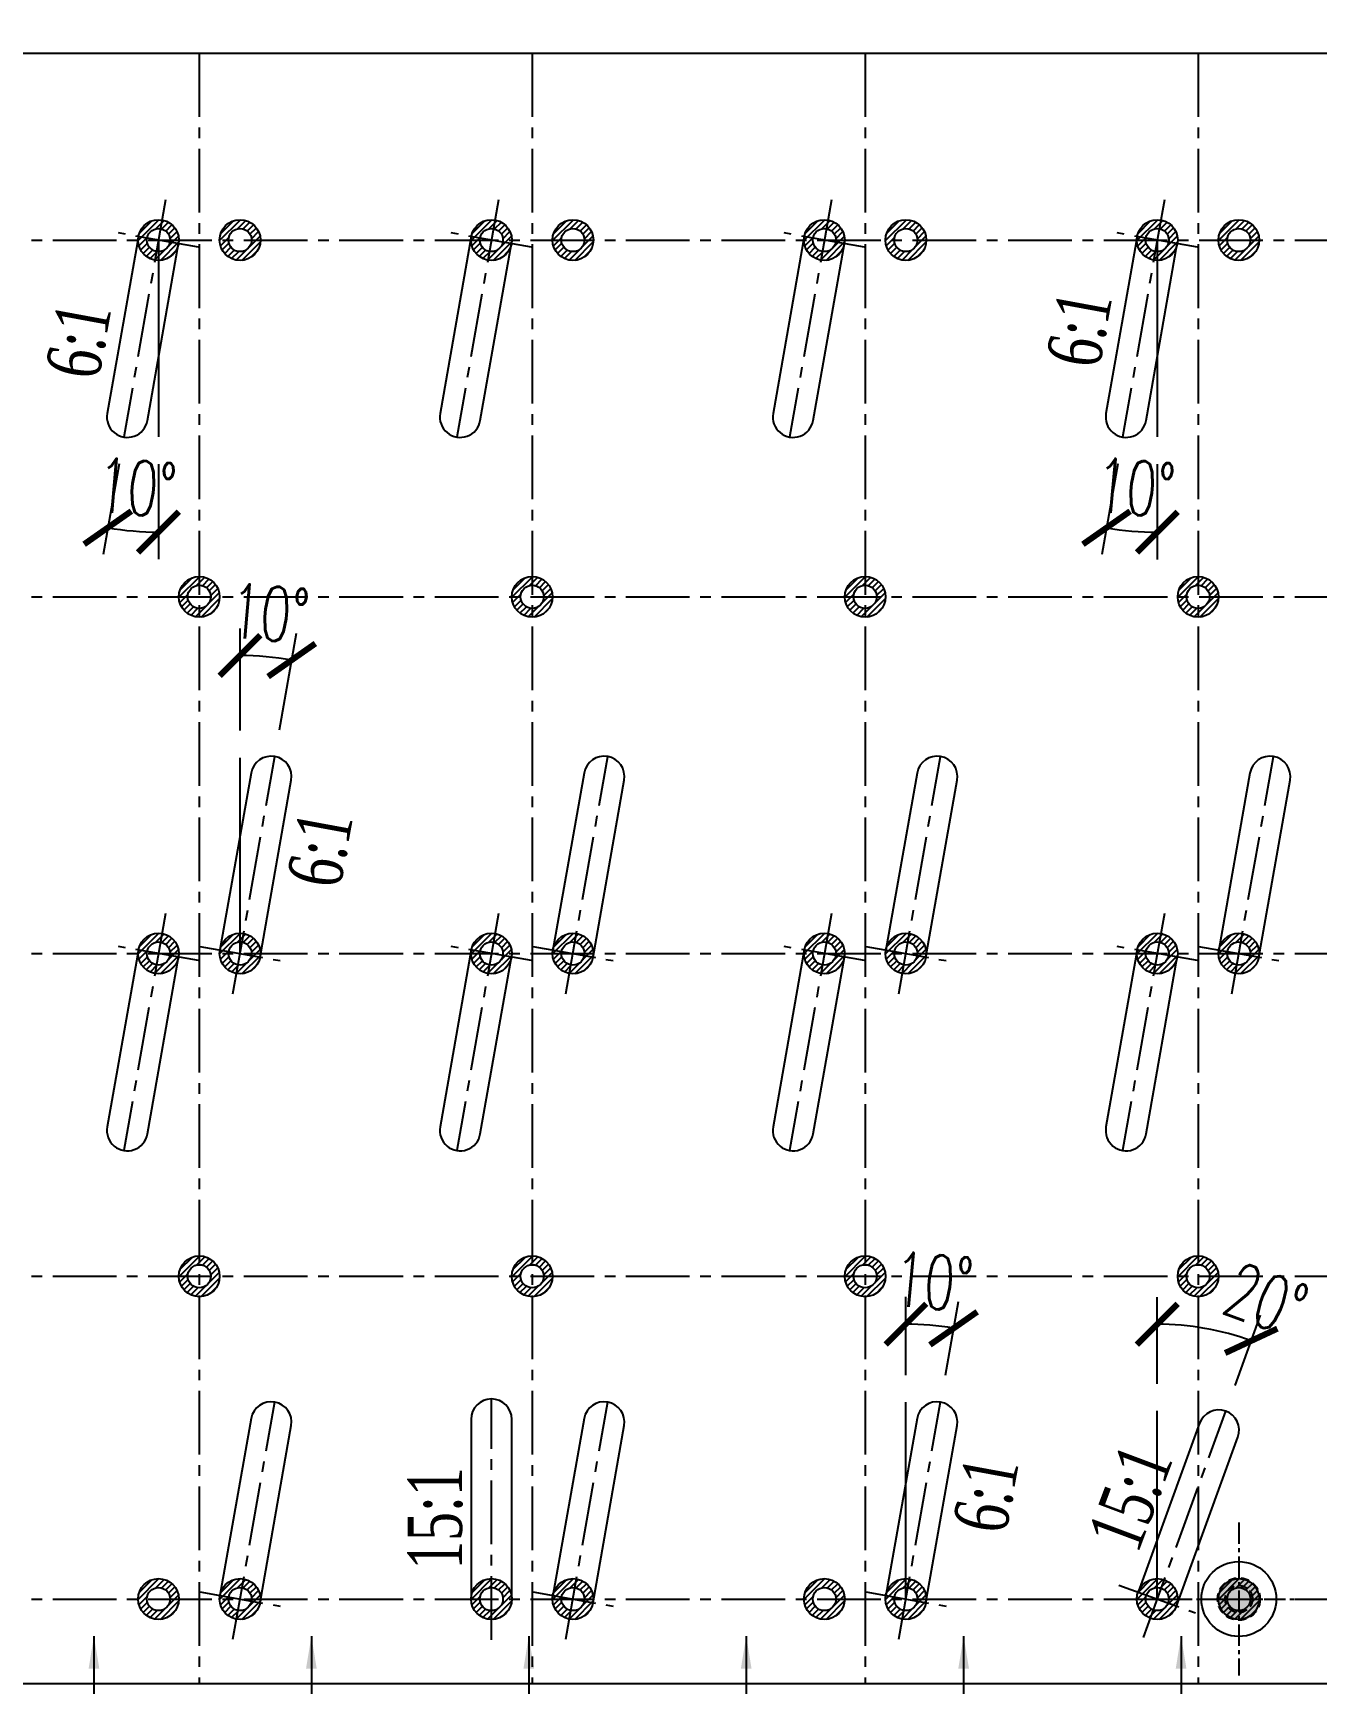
# Model space of a CAD drawing. Extents: x -64479 to 90650, y -38385 to 38270.
# Drawn here: x -45817 to -43927, y 11228 to 13657 of the extents above; entities that cross this region are included whole.
import ezdxf
from ezdxf.enums import TextEntityAlignment as Align

# ---------------------------------------------------------------- set-up
doc = ezdxf.new("R2010")
doc.units = 0
doc.header["$MEASUREMENT"] = 0
for name, pattern in [('CENTER', [2, 1.25, -0.25, 0.25, -0.25]), ('CENTER2', [1.125, 0.75, -0.125, 0.125, -0.125]), ('HIDDEN', [0.375, 0.25, -0.125])]:
    doc.linetypes.add(name, pattern=pattern)
doc.layers.get('0').update_dxf_attribs({"linetype": 'CONTINUOUS'})
for name, color, linetype in [('BORDER', 2, 'CONTINUOUS'), ('CENTER', 9, 'CENTER2'), ('Coc', 2, 'CONTINUOUS'), ('Cu', 230, 'CONTINUOUS'), ('Dam', 4, 'CONTINUOUS'), ('DIMENSION', 4, 'CONTINUOUS'), ('HATCH', 7, 'CONTINUOUS'), ('HIDDEN', 4, 'HIDDEN'), ('PILE-D600', 20, 'CONTINUOUS'), ('TEXT', 3, 'CONTINUOUS')]:
    doc.layers.add(name, color=color, linetype=linetype)
doc.styles.add('DIM', font='romans.shx', dxfattribs={"width": 0.65})
doc.styles.add('THUONG', font='vntimeh.shx')
doc.dimstyles.new('1-400', dxfattribs={"dimscale": 400, "dimtxt": 0.22, "dimasz": 0.12, "dimexe": 0.1, "dimexo": 0.1, "dimgap": 0.08, "dimtad": 1, "dimdec": 0, "dimzin": 0, "dimdsep": 46, "dimtxsty": 'DIM', "dimblk": 'ARCHTICK', "dimcen": 0.15, "dimdle": 0.1, "dimclrd": 4, "dimclre": 7, "dimclrt": 2, "dimaunit": 1, "dimadec": 0, "dimazin": 0, "dimtfac": 1, "dimtdec": 0, "dimtix": 1, "dimtmove": 1, "dimatfit": 3, "dimfxl": 1, "dimtolj": 1, "dimtzin": 0, "dimarcsym": 0})
doc.dimstyles.new('400.Ph', dxfattribs={"dimscale": 400, "dimtxt": 0.2, "dimasz": 0.15, "dimexe": 0.1, "dimexo": 0.1, "dimgap": 0.06, "dimtad": 1, "dimdec": 0, "dimzin": 0, "dimdsep": 46, "dimtxsty": 'DIM', "dimblk": 'ARCHTICK', "dimcen": 0.15, "dimdle": 0.1, "dimclrd": 256, "dimclre": 7, "dimclrt": 6, "dimadec": 0, "dimazin": 0, "dimtfac": 1, "dimtdec": 0, "dimtix": 1, "dimtmove": 0, "dimatfit": 3, "dimldrblk": 'ARCHTICK', "dimfxl": 1, "dimtolj": 1, "dimtzin": 0, "dimarcsym": 0})

# ---------------------------------------------------------------- blocks, each defined once
blk = doc.blocks.new('_ArchTick')
at = {"color": 0, "linetype": 'ByBlock', "const_width": 0.15}
blk.add_lwpolyline([(-0.5, -0.5), (0.5, 0.5)], dxfattribs=at)
blk = doc.blocks.new('*D18')
at = {"layer": 'DIMENSION', "color": 7, "lineweight": -2}
for p, q in [((-50569.1, 13667.7), (-50569.1, 15183.5)), ((-12849.1, 13667.7), (-12849.1, 15183.5))]:
    blk.add_line(p, q, dxfattribs=at)
at = {"layer": 'DIMENSION', "lineweight": -2}
blk.add_line((-50609.1, 15143.5), (-12809.1, 15143.5), dxfattribs=at)
at = {"layer": 'DIMENSION', "lineweight": -2, "xscale": 60, "yscale": 60, "zscale": 60, "rotation": 180}
blk.add_blockref('_ArchTick', (-50569.1, 15143.5), dxfattribs=at)
at = {"layer": 'DIMENSION', "lineweight": -2, "xscale": 60, "yscale": 60, "zscale": 60}
blk.add_blockref('_ArchTick', (-12849.1, 15143.5), dxfattribs=at)
at = {"layer": 'DIMENSION', "color": 6, "insert": (-31669.1, 15207.5), "char_height": 80, "attachment_point": 5, "style": 'DIM'}
blk.add_mtext('\\A1;37720', dxfattribs=at)
blk = doc.blocks.new('*D225')
at = {"layer": 'DIMENSION', "color": 7, "lineweight": -2}
for p, q in [((-50569.1, 13667.7), (-50569.1, 14814)), ((-27937.1, 13667.7), (-27937.1, 14814))]:
    blk.add_line(p, q, dxfattribs=at)
at = {"layer": 'DIMENSION', "lineweight": -2}
blk.add_line((-50609.1, 14774), (-27897.1, 14774), dxfattribs=at)
at = {"layer": 'DIMENSION', "lineweight": -2, "xscale": 60, "yscale": 60, "zscale": 60, "rotation": 180}
blk.add_blockref('_ArchTick', (-50569.1, 14774), dxfattribs=at)
at = {"layer": 'DIMENSION', "lineweight": -2, "xscale": 60, "yscale": 60, "zscale": 60}
blk.add_blockref('_ArchTick', (-27937.1, 14774), dxfattribs=at)
at = {"layer": 'DIMENSION', "color": 6, "insert": (-41742.3, 14838), "char_height": 80, "attachment_point": 5, "style": 'DIM'}
blk.add_mtext('\\A1;22632', dxfattribs=at)
blk = doc.blocks.new('*D511')
at = {"layer": 'DIMENSION', "color": 7, "lineweight": -2}
for p, q in [((-64713.9, 12630.9), (-64713.9, 12781.2)), ((-64655.8, 12632), (-64630.8, 12774))]:
    blk.add_line(p, q, dxfattribs=at)
at = {"layer": 'DIMENSION', "lineweight": -2}
blk.add_arc((-64713.9, 12302.7), 438.5, 80, 90, dxfattribs=at)
at = {"layer": 'DIMENSION', "lineweight": -2, "xscale": 60, "yscale": 60, "zscale": 60}
for p, rotation in [((-64713.9, 12741.2), 180.0000000000011), ((-64637.8, 12734.6), 350.0000000000073)]:
    blk.add_blockref('_ArchTick', p, dxfattribs=dict(at, rotation=rotation))
at = {"layer": 'DIMENSION', "color": 6, "insert": (-64670.1, 12803.3), "char_height": 80, "attachment_point": 5, "rotation": 355, "style": 'DIM'}
blk.add_mtext('\\A1;10°', dxfattribs=at)
blk = doc.blocks.new('*D512')
at = {"layer": 'DIMENSION', "color": 7, "lineweight": -2}
for p, q in [((-63422, 13023.3), (-63445.5, 12890)), ((-63363.9, 13023.1), (-63363.9, 12882.8))]:
    blk.add_line(p, q, dxfattribs=at)
at = {"layer": 'DIMENSION', "lineweight": -2}
blk.add_arc((-63363.9, 13352.7), 429.9, 260, 270, dxfattribs=at)
at = {"layer": 'DIMENSION', "lineweight": -2, "xscale": 60, "yscale": 60, "zscale": 60}
for p, rotation in [((-63438.6, 12929.3), 170.0000000000086), ((-63363.9, 12922.8), 1.5987e-12)]:
    blk.add_blockref('_ArchTick', p, dxfattribs=dict(at, rotation=rotation))
at = {"layer": 'DIMENSION', "color": 6, "insert": (-63395.8, 12988.2), "char_height": 80, "attachment_point": 5, "rotation": 355, "style": 'DIM'}
blk.add_mtext('\\A1;10°', dxfattribs=at)
blk = doc.blocks.new('*D522')
at = {"layer": 'DIMENSION', "color": 7, "lineweight": -2}
for p, q in [((-63733.9, 11682.2), (-63733.9, 11797.3)), ((-63675.8, 11682), (-63656.7, 11790.5))]:
    blk.add_line(p, q, dxfattribs=at)
at = {"layer": 'DIMENSION', "lineweight": -2}
blk.add_arc((-63733.9, 11352.7), 404.6, 80, 90, dxfattribs=at)
at = {"layer": 'DIMENSION', "lineweight": -2, "xscale": 60, "yscale": 60, "zscale": 60}
for p, rotation in [((-63733.9, 11757.3), 180.0000000000007), ((-63663.7, 11751.1), 350.0000000000111)]:
    blk.add_blockref('_ArchTick', p, dxfattribs=dict(at, rotation=rotation))
at = {"layer": 'DIMENSION', "color": 6, "insert": (-63693.1, 11819.5), "char_height": 80, "attachment_point": 5, "rotation": 355, "style": 'DIM'}
blk.add_mtext('\\A1;10°', dxfattribs=at)
blk = doc.blocks.new('*D543')
at = {"layer": 'DIMENSION', "color": 7, "lineweight": -2}
for p, q in [((-64892, 13023.3), (-64915.5, 12890)), ((-64833.9, 13023.1), (-64833.9, 12882.9))]:
    blk.add_line(p, q, dxfattribs=at)
at = {"layer": 'DIMENSION', "lineweight": -2}
blk.add_arc((-64833.9, 13352.7), 429.8, 260, 270, dxfattribs=at)
at = {"layer": 'DIMENSION', "lineweight": -2, "xscale": 60, "yscale": 60, "zscale": 60}
for p, rotation in [((-64908.6, 12929.4), 170.0000000000057), ((-64833.9, 12922.9), 359.999999999997)]:
    blk.add_blockref('_ArchTick', p, dxfattribs=dict(at, rotation=rotation))
at = {"layer": 'DIMENSION', "color": 6, "insert": (-64865.8, 12988.3), "char_height": 80, "attachment_point": 5, "rotation": 355, "style": 'DIM'}
blk.add_mtext('\\A1;10°', dxfattribs=at)
blk = doc.blocks.new('*D510')
at = {"layer": 'DIMENSION', "color": 7, "lineweight": -2}
for p, q in [((-63363.9, 11669.5), (-63363.9, 11797.1)), ((-63249.5, 11667), (-63211.9, 11770.3))]:
    blk.add_line(p, q, dxfattribs=at)
at = {"layer": 'DIMENSION', "lineweight": -2}
blk.add_arc((-63363.9, 11352.7), 404.4, 70, 90, dxfattribs=at)
at = {"layer": 'DIMENSION', "lineweight": -2, "xscale": 60, "yscale": 60, "zscale": 60}
for p, rotation in [((-63363.9, 11757.1), 179.9999999999982), ((-63225.6, 11732.7), 340.0000000000086)]:
    blk.add_blockref('_ArchTick', p, dxfattribs=dict(at, rotation=rotation))
at = {"layer": 'DIMENSION', "color": 6, "insert": (-63203.7, 11792.8), "char_height": 80, "attachment_point": 5, "rotation": 340, "style": 'DIM'}
blk.add_mtext('\\A1;20°', dxfattribs=at)
blk = doc.blocks.new('*D406')
at = {"layer": 'HIDDEN', "color": 7, "lineweight": -2}
for p, q in [((-50569.1, 13667.7), (-50569.1, 14393.8)), ((-43025.1, 13667.7), (-43025.1, 14393.8))]:
    blk.add_line(p, q, dxfattribs=at)
at = {"layer": 'HIDDEN', "lineweight": -2}
blk.add_line((-50609.1, 14353.8), (-42985.1, 14353.8), dxfattribs=at)
at = {"layer": 'HIDDEN', "lineweight": -2, "xscale": 60, "yscale": 60, "zscale": 60, "rotation": 180}
blk.add_blockref('_ArchTick', (-50569.1, 14353.8), dxfattribs=at)
at = {"layer": 'HIDDEN', "lineweight": -2, "xscale": 60, "yscale": 60, "zscale": 60}
blk.add_blockref('_ArchTick', (-43025.1, 14353.8), dxfattribs=at)
at = {"layer": 'HIDDEN', "color": 6, "insert": (-46797.1, 14417.8), "char_height": 80, "attachment_point": 5, "style": 'DIM'}
blk.add_mtext('\\A1;7544', dxfattribs=at)
blk = doc.blocks.new('cocthu')
at = {"layer": 'Coc'}
h = blk.add_hatch(color=256, dxfattribs=at)
h.paths.add_polyline_path([(-52084.6, 9499), (-52084.6, 9487.7, -0.414214), (-52064.6, 9467.7), (-52053.3, 9467.7, 0.414214)])
h.paths.add_polyline_path([(-52053.3, 9467.7), (-52064.6, 9467.7, -0.414214), (-52084.6, 9447.7), (-52084.6, 9436.5, 0.414214)])
h.paths.add_polyline_path([(-52104.6, 9467.7), (-52115.8, 9467.7, 0.414214), (-52084.6, 9436.5), (-52084.6, 9447.7, -0.414214)])
h.paths.add_polyline_path([(-52084.6, 9487.7), (-52084.6, 9499, 0.414214), (-52115.8, 9467.7), (-52104.6, 9467.7, -0.414214)])
at = {"layer": 'Dam'}
h = blk.add_hatch(color=256, dxfattribs=at)
h.paths.add_polyline_path([(-52084.6, 9487.7), (-52084.6, 9467.7), (-52064.6, 9467.7, 0.414214)])
h.paths.add_polyline_path([(-52084.6, 9487.7, 0.414214), (-52104.6, 9467.7), (-52084.6, 9467.7)])
h.paths.add_polyline_path([(-52084.6, 9467.7), (-52104.6, 9467.7, 0.414214), (-52084.6, 9447.7)])
h.paths.add_polyline_path([(-52064.6, 9467.7), (-52084.6, 9467.7), (-52084.6, 9447.7, 0.414214)])
at = {"layer": 'CENTER', "linetype": 'CENTER', "ltscale": 25}
for p, q in [((-52084.6, 9580.2), (-52084.6, 9355.2)), ((-52197.1, 9467.7), (-51972.1, 9467.7))]:
    blk.add_line(p, q, dxfattribs=at)
at = {"layer": 'Coc', "color": 8, "linetype": 'HIDDEN', "ltscale": 50}
for radius in [31.2, 20]:
    blk.add_circle((-52084.6, 9467.7), radius, dxfattribs=at)
at = {"layer": 'Cu', "color": 1, "linetype": 'Continuous', "ltscale": 50}
blk.add_circle((-52084.6, 9467.7), 55.1, dxfattribs=at)
blk = doc.blocks.new('pd1')
at = {"layer": 'HATCH'}
h = blk.add_hatch(dxfattribs=at)
h.set_pattern_fill('ANSI31', color=256, scale=50, style=0)
h.set_pattern_definition([(45, (-56765.1506, -6280.5305), (-4.4194174, 4.4194174), [])])
h.paths.add_polyline_path([(-64863.9, 13352.7, 1), (-64803.9, 13352.7, 1)])
h.paths.add_polyline_path([(-64816.9, 13352.7, -1), (-64850.9, 13352.7, -1)], flags=16)
h = blk.add_hatch(dxfattribs=at)
h.set_pattern_fill('ANSI31', color=256, scale=50, style=0)
h.set_pattern_definition([(45, (-56645.1506, -6280.5305), (-4.4194174, 4.4194174), [])])
h.paths.add_polyline_path([(-64743.9, 13352.7, 1), (-64683.9, 13352.7, 1)])
h.paths.add_polyline_path([(-64696.9, 13352.7, -1), (-64730.9, 13352.7, -1)], flags=16)
h = blk.add_hatch(dxfattribs=at)
h.set_pattern_fill('ANSI31', color=256, scale=50, style=0)
h.set_pattern_definition([(45, (-56275.1506, -6280.5305), (-4.4194174, 4.4194174), [])])
h.paths.add_polyline_path([(-64373.9, 13352.7, 1), (-64313.9, 13352.7, 1)])
h.paths.add_polyline_path([(-64326.9, 13352.7, -1), (-64360.9, 13352.7, -1)], flags=16)
h = blk.add_hatch(dxfattribs=at)
h.set_pattern_fill('ANSI31', color=256, scale=50, style=0)
h.set_pattern_definition([(45, (-56155.1506, -6280.5305), (-4.4194174, 4.4194174), [])])
h.paths.add_polyline_path([(-64253.9, 13352.7, 1), (-64193.9, 13352.7, 1)])
h.paths.add_polyline_path([(-64206.9, 13352.7, -1), (-64240.9, 13352.7, -1)], flags=16)
h = blk.add_hatch(dxfattribs=at)
h.set_pattern_fill('ANSI31', color=256, scale=50, style=0)
h.set_pattern_definition([(45, (-55785.1506, -6280.5305), (-4.4194174, 4.4194174), [])])
h.paths.add_polyline_path([(-63883.9, 13352.7, 1), (-63823.9, 13352.7, 1)])
h.paths.add_polyline_path([(-63836.9, 13352.7, -1), (-63870.9, 13352.7, -1)], flags=16)
h = blk.add_hatch(dxfattribs=at)
h.set_pattern_fill('ANSI31', color=256, scale=50, style=0)
h.set_pattern_definition([(45, (-55665.1506, -6280.5305), (-4.4194174, 4.4194174), [])])
h.paths.add_polyline_path([(-63763.9, 13352.7, 1), (-63703.9, 13352.7, 1)])
h.paths.add_polyline_path([(-63716.9, 13352.7, -1), (-63750.9, 13352.7, -1)], flags=16)
h = blk.add_hatch(dxfattribs=at)
h.set_pattern_fill('ANSI31', color=256, scale=50, style=0)
h.set_pattern_definition([(45, (-55295.1506, -6280.5305), (-4.4194174, 4.4194174), [])])
h.paths.add_polyline_path([(-63393.9, 13352.7, 1), (-63333.9, 13352.7, 1)])
h.paths.add_polyline_path([(-63346.9, 13352.7, -1), (-63380.9, 13352.7, -1)], flags=16)
h = blk.add_hatch(dxfattribs=at)
h.set_pattern_fill('ANSI31', color=256, scale=50, style=0)
h.set_pattern_definition([(45, (-55175.1506, -6280.5305), (-4.4194174, 4.4194174), [])])
h.paths.add_polyline_path([(-63273.9, 13352.7, 1), (-63213.9, 13352.7, 1)])
h.paths.add_polyline_path([(-63226.9, 13352.7, -1), (-63260.9, 13352.7, -1)], flags=16)
h = blk.add_hatch(dxfattribs=at)
h.set_pattern_fill('ANSI31', color=256, scale=50, style=0)
h.set_pattern_definition([(45, (-56705.1506, -6805.5305), (-4.4194174, 4.4194174), [])])
h.paths.add_polyline_path([(-64803.9, 12827.7, 1), (-64743.9, 12827.7, 1)])
h.paths.add_polyline_path([(-64756.9, 12827.7, -1), (-64790.9, 12827.7, -1)], flags=16)
h = blk.add_hatch(dxfattribs=at)
h.set_pattern_fill('ANSI31', color=256, scale=50, style=0)
h.set_pattern_definition([(45, (-56215.1506, -6805.5305), (-4.4194174, 4.4194174), [])])
h.paths.add_polyline_path([(-64313.9, 12827.7, 1), (-64253.9, 12827.7, 1)])
h.paths.add_polyline_path([(-64266.9, 12827.7, -1), (-64300.9, 12827.7, -1)], flags=16)
h = blk.add_hatch(dxfattribs=at)
h.set_pattern_fill('ANSI31', color=256, scale=50, style=0)
h.set_pattern_definition([(45, (-55725.1506, -6805.5305), (-4.4194174, 4.4194174), [])])
h.paths.add_polyline_path([(-63823.9, 12827.7, 1), (-63763.9, 12827.7, 1)])
h.paths.add_polyline_path([(-63776.9, 12827.7, -1), (-63810.9, 12827.7, -1)], flags=16)
h = blk.add_hatch(dxfattribs=at)
h.set_pattern_fill('ANSI31', color=256, scale=50, style=0)
h.set_pattern_definition([(45, (-55235.1506, -6805.5305), (-4.4194174, 4.4194174), [])])
h.paths.add_polyline_path([(-63333.9, 12827.7, 1), (-63273.9, 12827.7, 1)])
h.paths.add_polyline_path([(-63286.9, 12827.7, -1), (-63320.9, 12827.7, -1)], flags=16)
h = blk.add_hatch(dxfattribs=at)
h.set_pattern_fill('ANSI31', color=256, scale=50, style=0)
h.set_pattern_definition([(45, (-56765.1506, -7330.5305), (-4.4194174, 4.4194174), [])])
h.paths.add_polyline_path([(-64863.9, 12302.7, 1), (-64803.9, 12302.7, 1)])
h.paths.add_polyline_path([(-64816.9, 12302.7, -1), (-64850.9, 12302.7, -1)], flags=16)
h = blk.add_hatch(dxfattribs=at)
h.set_pattern_fill('ANSI31', color=256, scale=50, style=0)
h.set_pattern_definition([(45, (-56645.1506, -7330.5305), (-4.4194174, 4.4194174), [])])
h.paths.add_polyline_path([(-64743.9, 12302.7, 1), (-64683.9, 12302.7, 1)])
h.paths.add_polyline_path([(-64696.9, 12302.7, -1), (-64730.9, 12302.7, -1)], flags=16)
h = blk.add_hatch(dxfattribs=at)
h.set_pattern_fill('ANSI31', color=256, scale=50, style=0)
h.set_pattern_definition([(45, (-56275.1506, -7330.5305), (-4.4194174, 4.4194174), [])])
h.paths.add_polyline_path([(-64373.9, 12302.7, 1), (-64313.9, 12302.7, 1)])
h.paths.add_polyline_path([(-64326.9, 12302.7, -1), (-64360.9, 12302.7, -1)], flags=16)
h = blk.add_hatch(dxfattribs=at)
h.set_pattern_fill('ANSI31', color=256, scale=50, style=0)
h.set_pattern_definition([(45, (-56155.1506, -7330.5305), (-4.4194174, 4.4194174), [])])
h.paths.add_polyline_path([(-64253.9, 12302.7, 1), (-64193.9, 12302.7, 1)])
h.paths.add_polyline_path([(-64206.9, 12302.7, -1), (-64240.9, 12302.7, -1)], flags=16)
h = blk.add_hatch(dxfattribs=at)
h.set_pattern_fill('ANSI31', color=256, scale=50, style=0)
h.set_pattern_definition([(45, (-55785.1506, -7330.5305), (-4.4194174, 4.4194174), [])])
h.paths.add_polyline_path([(-63883.9, 12302.7, 1), (-63823.9, 12302.7, 1)])
h.paths.add_polyline_path([(-63836.9, 12302.7, -1), (-63870.9, 12302.7, -1)], flags=16)
h = blk.add_hatch(dxfattribs=at)
h.set_pattern_fill('ANSI31', color=256, scale=50, style=0)
h.set_pattern_definition([(45, (-55665.1506, -7330.5305), (-4.4194174, 4.4194174), [])])
h.paths.add_polyline_path([(-63763.9, 12302.7, 1), (-63703.9, 12302.7, 1)])
h.paths.add_polyline_path([(-63716.9, 12302.7, -1), (-63750.9, 12302.7, -1)], flags=16)
h = blk.add_hatch(dxfattribs=at)
h.set_pattern_fill('ANSI31', color=256, scale=50, style=0)
h.set_pattern_definition([(45, (-55295.1506, -7330.5305), (-4.4194174, 4.4194174), [])])
h.paths.add_polyline_path([(-63393.9, 12302.7, 1), (-63333.9, 12302.7, 1)])
h.paths.add_polyline_path([(-63346.9, 12302.7, -1), (-63380.9, 12302.7, -1)], flags=16)
h = blk.add_hatch(dxfattribs=at)
h.set_pattern_fill('ANSI31', color=256, scale=50, style=0)
h.set_pattern_definition([(45, (-55175.1506, -7330.5305), (-4.4194174, 4.4194174), [])])
h.paths.add_polyline_path([(-63273.9, 12302.7, 1), (-63213.9, 12302.7, 1)])
h.paths.add_polyline_path([(-63226.9, 12302.7, -1), (-63260.9, 12302.7, -1)], flags=16)
h = blk.add_hatch(dxfattribs=at)
h.set_pattern_fill('ANSI31', color=256, scale=50, style=0)
h.set_pattern_definition([(45, (-56705.1506, -7805.5305), (-4.4194174, 4.4194174), [])])
h.paths.add_polyline_path([(-64803.9, 11827.7, 1), (-64743.9, 11827.7, 1)])
h.paths.add_polyline_path([(-64756.9, 11827.7, -1), (-64790.9, 11827.7, -1)], flags=16)
h = blk.add_hatch(dxfattribs=at)
h.set_pattern_fill('ANSI31', color=256, scale=50, style=0)
h.set_pattern_definition([(45, (-56215.1506, -7805.5305), (-4.4194174, 4.4194174), [])])
h.paths.add_polyline_path([(-64313.9, 11827.7, 1), (-64253.9, 11827.7, 1)])
h.paths.add_polyline_path([(-64266.9, 11827.7, -1), (-64300.9, 11827.7, -1)], flags=16)
h = blk.add_hatch(dxfattribs=at)
h.set_pattern_fill('ANSI31', color=256, scale=50, style=0)
h.set_pattern_definition([(45, (-55725.1506, -7805.5305), (-4.4194174, 4.4194174), [])])
h.paths.add_polyline_path([(-63823.9, 11827.7, 1), (-63763.9, 11827.7, 1)])
h.paths.add_polyline_path([(-63776.9, 11827.7, -1), (-63810.9, 11827.7, -1)], flags=16)
h = blk.add_hatch(dxfattribs=at)
h.set_pattern_fill('ANSI31', color=256, scale=50, style=0)
h.set_pattern_definition([(45, (-55235.1506, -7805.5305), (-4.4194174, 4.4194174), [])])
h.paths.add_polyline_path([(-63333.9, 11827.7, 1), (-63273.9, 11827.7, 1)])
h.paths.add_polyline_path([(-63286.9, 11827.7, -1), (-63320.9, 11827.7, -1)], flags=16)
h = blk.add_hatch(dxfattribs=at)
h.set_pattern_fill('ANSI31', color=256, scale=50, style=0)
h.set_pattern_definition([(45, (-56765.1506, -8280.5305), (-4.4194174, 4.4194174), [])])
h.paths.add_polyline_path([(-64863.9, 11352.7, 1), (-64803.9, 11352.7, 1)])
h.paths.add_polyline_path([(-64816.9, 11352.7, -1), (-64850.9, 11352.7, -1)], flags=16)
h = blk.add_hatch(dxfattribs=at)
h.set_pattern_fill('ANSI31', color=256, scale=50, style=0)
h.set_pattern_definition([(45, (-56645.1506, -8280.5305), (-4.4194174, 4.4194174), [])])
h.paths.add_polyline_path([(-64743.9, 11352.7, 1), (-64683.9, 11352.7, 1)])
h.paths.add_polyline_path([(-64696.9, 11352.7, -1), (-64730.9, 11352.7, -1)], flags=16)
h = blk.add_hatch(dxfattribs=at)
h.set_pattern_fill('ANSI31', color=256, scale=50, style=0)
h.set_pattern_definition([(45, (-56275.1506, -8280.5305), (-4.4194174, 4.4194174), [])])
h.paths.add_polyline_path([(-64373.9, 11352.7, 1), (-64313.9, 11352.7, 1)])
h.paths.add_polyline_path([(-64326.9, 11352.7, -1), (-64360.9, 11352.7, -1)], flags=16)
h = blk.add_hatch(dxfattribs=at)
h.set_pattern_fill('ANSI31', color=256, scale=50, style=0)
h.set_pattern_definition([(45, (-56155.1506, -8280.5305), (-4.4194174, 4.4194174), [])])
h.paths.add_polyline_path([(-64253.9, 11352.7, 1), (-64193.9, 11352.7, 1)])
h.paths.add_polyline_path([(-64206.9, 11352.7, -1), (-64240.9, 11352.7, -1)], flags=16)
h = blk.add_hatch(dxfattribs=at)
h.set_pattern_fill('ANSI31', color=256, scale=50, style=0)
h.set_pattern_definition([(45, (-55785.1506, -8280.5305), (-4.4194174, 4.4194174), [])])
h.paths.add_polyline_path([(-63883.9, 11352.7, 1), (-63823.9, 11352.7, 1)])
h.paths.add_polyline_path([(-63836.9, 11352.7, -1), (-63870.9, 11352.7, -1)], flags=16)
h = blk.add_hatch(dxfattribs=at)
h.set_pattern_fill('ANSI31', color=256, scale=50, style=0)
h.set_pattern_definition([(45, (-55665.1506, -8280.5305), (-4.4194174, 4.4194174), [])])
h.paths.add_polyline_path([(-63763.9, 11352.7, 1), (-63703.9, 11352.7, 1)])
h.paths.add_polyline_path([(-63716.9, 11352.7, -1), (-63750.9, 11352.7, -1)], flags=16)
h = blk.add_hatch(dxfattribs=at)
h.set_pattern_fill('ANSI31', color=256, scale=50, style=0)
h.set_pattern_definition([(45, (-55295.1506, -8280.5305), (-4.4194174, 4.4194174), [])])
h.paths.add_polyline_path([(-63393.9, 11352.7, 1), (-63333.9, 11352.7, 1)])
h.paths.add_polyline_path([(-63346.9, 11352.7, -1), (-63380.9, 11352.7, -1)], flags=16)
h = blk.add_hatch(dxfattribs=at)
h.set_pattern_fill('ANSI31', color=256, scale=50, style=0)
h.set_pattern_definition([(45, (-55175.1506, -8280.5305), (-4.4194174, 4.4194174), [])])
h.paths.add_polyline_path([(-63273.9, 11352.7, 1), (-63213.9, 11352.7, 1)])
h.paths.add_polyline_path([(-63226.9, 11352.7, -1), (-63260.9, 11352.7, -1)], flags=16)
at = {"layer": 'BORDER'}
for points in [[(-69770.9, 13627.7), (-62226.9, 13627.7)], [(-62226.9, 13627.7), (-62226.9, 11227.7), (-69770.9, 11227.7), (-69770.9, 13627.7)]]:
    blk.add_lwpolyline(points, dxfattribs=at)
at = {"layer": 'CENTER', "ltscale": 125}
for p, q in [((-64773.9, 13627.7), (-64773.9, 11227.7)), ((-64283.9, 13627.7), (-64283.9, 11227.7)), ((-63793.9, 13627.7), (-63793.9, 11227.7)), ((-63303.9, 13627.7), (-63303.9, 11227.7)), ((-64823.5, 13411.8), (-64885, 13062.7)), ((-64333.5, 13411.8), (-64395, 13062.7)), ((-63843.5, 13411.8), (-63905, 13062.7)), ((-63353.5, 13411.8), (-63415, 13062.7)), ((-69770.9, 13352.7), (-62226.9, 13352.7)), ((-64774.8, 13342.3), (-64893, 13363.1)), ((-64284.8, 13342.3), (-64403, 13363.1)), ((-63794.8, 13342.3), (-63913, 13363.1)), ((-63304.8, 13342.3), (-63423, 13363.1)), ((-69770.9, 12827.7), (-62226.9, 12827.7)), ((-64724.3, 12243.6), (-64662.8, 12592.7)), ((-64234.3, 12243.6), (-64172.8, 12592.7)), ((-63744.3, 12243.6), (-63682.8, 12592.7)), ((-63254.3, 12243.6), (-63192.8, 12592.7)), ((-64823.5, 12361.8), (-64885, 12012.7)), ((-64333.5, 12361.8), (-64395, 12012.7)), ((-63843.5, 12361.8), (-63905, 12012.7)), ((-63353.5, 12361.8), (-63415, 12012.7)), ((-69770.9, 12302.7), (-62226.9, 12302.7)), ((-64774.8, 12292.3), (-64893, 12313.1)), ((-64773, 12313.1), (-64654.8, 12292.3)), ((-64284.8, 12292.3), (-64403, 12313.1)), ((-64283, 12313.1), (-64164.8, 12292.3)), ((-63794.8, 12292.3), (-63913, 12313.1)), ((-63793, 12313.1), (-63674.8, 12292.3)), ((-63304.8, 12292.3), (-63423, 12313.1)), ((-63303, 12313.1), (-63184.8, 12292.3)), ((-69770.9, 11827.7), (-62226.9, 11827.7)), ((-64724.3, 11293.6), (-64662.8, 11642.7)), ((-64343.9, 11292.7), (-64343.9, 11647.1)), ((-64234.3, 11293.6), (-64172.8, 11642.7)), ((-63744.3, 11293.6), (-63682.8, 11642.7)), ((-63384.4, 11296.3), (-63263.2, 11629.4)), ((-63420.3, 11373.2), (-63307.5, 11332.2)), ((-69770.9, 11352.7), (-62226.9, 11352.7)), ((-64773, 11363.1), (-64654.8, 11342.3)), ((-64283, 11363.1), (-64164.8, 11342.3)), ((-63793, 11363.1), (-63674.8, 11342.3))]:
    blk.add_line(p, q, dxfattribs=at)
at = {"layer": 'DIMENSION'}
for p, q in [((-64833.9, 13352.7), (-64833.9, 13063.1)), ((-63363.9, 13352.7), (-63363.9, 13063.1)), ((-64713.9, 12302.7), (-64713.9, 12590.9)), ((-63733.9, 11352.7), (-63733.9, 11642.2)), ((-63363.9, 11352.7), (-63363.9, 11629.5))]:
    blk.add_line(p, q, dxfattribs=at)
at = {"layer": 'PILE-D600', "linetype": 'Continuous', "ltscale": 0.7}
for points in [[(-64863.5, 13357.9), (-64909.4, 13097.5, 1), (-64850.3, 13087.1), (-64804.4, 13347.5)], [(-64373.5, 13357.9), (-64419.4, 13097.5, 1), (-64360.3, 13087.1), (-64314.4, 13347.5)], [(-63883.5, 13357.9), (-63929.4, 13097.5, 1), (-63870.3, 13087.1), (-63824.4, 13347.5)], [(-63393.5, 13357.9), (-63439.4, 13097.5, 1), (-63380.3, 13087.1), (-63334.4, 13347.5)], [(-64684.4, 12297.5), (-64638.5, 12557.9, 1), (-64697.5, 12568.3), (-64743.5, 12307.9)], [(-64194.4, 12297.5), (-64148.5, 12557.9, 1), (-64207.5, 12568.3), (-64253.5, 12307.9)], [(-63704.4, 12297.5), (-63658.5, 12557.9, 1), (-63717.5, 12568.3), (-63763.5, 12307.9)], [(-63214.4, 12297.5), (-63168.5, 12557.9, 1), (-63227.5, 12568.3), (-63273.5, 12307.9)], [(-64863.5, 12307.9), (-64909.4, 12047.5, 1), (-64850.3, 12037.1), (-64804.4, 12297.5)], [(-64373.5, 12307.9), (-64419.4, 12047.5, 1), (-64360.3, 12037.1), (-64314.4, 12297.5)], [(-63883.5, 12307.9), (-63929.4, 12047.5, 1), (-63870.3, 12037.1), (-63824.4, 12297.5)], [(-63393.5, 12307.9), (-63439.4, 12047.5, 1), (-63380.3, 12037.1), (-63334.4, 12297.5)], [(-64684.4, 11347.5), (-64638.5, 11607.9, 1), (-64697.5, 11618.3), (-64743.5, 11357.9)], [(-64313.9, 11352.7), (-64313.9, 11617.1, 1), (-64373.9, 11617.1), (-64373.9, 11352.7)], [(-64194.4, 11347.5), (-64148.5, 11607.9, 1), (-64207.5, 11618.3), (-64253.5, 11357.9)], [(-63704.4, 11347.5), (-63658.5, 11607.9, 1), (-63717.5, 11618.3), (-63763.5, 11357.9)], [(-63335.7, 11342.4), (-63245.3, 11590.9, 1), (-63301.7, 11611.4), (-63392.1, 11363)]]:
    blk.add_lwpolyline(points, format="xyb", dxfattribs=at)
for centre, radius in [((-64833.9, 13352.7), 30), ((-64833.9, 13352.7), 17), ((-64713.9, 13352.7), 30), ((-64713.9, 13352.7), 17), ((-64343.9, 13352.7), 30), ((-64343.9, 13352.7), 17), ((-64223.9, 13352.7), 30), ((-64223.9, 13352.7), 17), ((-63853.9, 13352.7), 30), ((-63853.9, 13352.7), 17), ((-63733.9, 13352.7), 30), ((-63733.9, 13352.7), 17), ((-63363.9, 13352.7), 30), ((-63363.9, 13352.7), 17), ((-63243.9, 13352.7), 30), ((-63243.9, 13352.7), 17), ((-64773.9, 12827.7), 30), ((-64283.9, 12827.7), 30), ((-63793.9, 12827.7), 30), ((-63303.9, 12827.7), 30), ((-64773.9, 12827.7), 17), ((-64283.9, 12827.7), 17), ((-63793.9, 12827.7), 17), ((-63303.9, 12827.7), 17), ((-64833.9, 12302.7), 30), ((-64833.9, 12302.7), 17), ((-64713.9, 12302.7), 30), ((-64713.9, 12302.7), 17), ((-64343.9, 12302.7), 30), ((-64343.9, 12302.7), 17), ((-64223.9, 12302.7), 30), ((-64223.9, 12302.7), 17), ((-63853.9, 12302.7), 30), ((-63853.9, 12302.7), 17), ((-63733.9, 12302.7), 30), ((-63733.9, 12302.7), 17), ((-63363.9, 12302.7), 30), ((-63363.9, 12302.7), 17), ((-63243.9, 12302.7), 30), ((-63243.9, 12302.7), 17), ((-64773.9, 11827.7), 30), ((-64283.9, 11827.7), 30), ((-63793.9, 11827.7), 30), ((-63303.9, 11827.7), 30), ((-64773.9, 11827.7), 17), ((-64283.9, 11827.7), 17), ((-63793.9, 11827.7), 17), ((-63303.9, 11827.7), 17), ((-64833.9, 11352.7), 30), ((-64713.9, 11352.7), 30), ((-64343.9, 11352.7), 30), ((-64223.9, 11352.7), 30), ((-63853.9, 11352.7), 30), ((-63733.9, 11352.7), 30), ((-63363.9, 11352.7), 30), ((-63243.9, 11352.7), 30), ((-64833.9, 11352.7), 17), ((-64713.9, 11352.7), 17), ((-64343.9, 11352.7), 17), ((-64223.9, 11352.7), 17), ((-63853.9, 11352.7), 17), ((-63733.9, 11352.7), 17), ((-63363.9, 11352.7), 17), ((-63243.9, 11352.7), 17)]:
    blk.add_circle(centre, radius, dxfattribs=at)
at = {"layer": 'TEXT', "style": 'THUONG', "width": 0.7}
for s, rotation, p in [('6:1', 79.5709, (-63426, 13157.2)), ('6:1', 79.5709, (-64899, 13140.4)), ('6:1', 79.5709, (-64543.5, 12391.8)), ('15:1', 69.4416, (-63370.4, 11409.4)), ('15:1', 90, (-64363.3, 11396.1)), ('6:1', 79.5709, (-63563.5, 11441.8))]:
    blk.add_text(s, height=80, rotation=rotation, dxfattribs=at).set_placement(p, align=Align.BOTTOM_LEFT)
at = {"layer": 'DIMENSION'}
for base, line1, line2, picture, middle in [((-64883.8, 12925.8), ((-64833.9, 13352.7), (-64833.9, 13063.1)), ((-64823.5, 13411.8), (-64885, 13062.7)), '*D543', (-64865.8, 12988.3)), ((-63413.8, 12925.7), ((-63363.9, 13352.7), (-63363.9, 13063.1)), ((-63353.5, 13411.8), (-63415, 13062.7)), '*D512', (-63395.8, 12988.2)), ((-64663, 12738.3), ((-64724.3, 12243.6), (-64662.8, 12592.7)), ((-64713.9, 12302.7), (-64713.9, 12590.9)), '*D511', (-64670.1, 12803.3)), ((-63687, 11754.5), ((-63744.3, 11293.6), (-63682.8, 11642.7)), ((-63733.9, 11352.7), (-63733.9, 11642.2)), '*D522', (-63693.1, 11819.5))]:
    dim = blk.add_angular_dim_2l(base=base, line1=line1, line2=line2, dimstyle='400.Ph', dxfattribs=at)
    dim.commit()
    dim.dimension.update_dxf_attribs({"geometry": picture, "text_midpoint": middle})
dim = blk.add_angular_dim_2l(base=(-63317, 11754.3), line1=((-63384.4, 11296.3), (-63263.2, 11629.4)), line2=((-63363.9, 11352.7), (-63363.9, 11629.5)), dimstyle='400.Ph', dxfattribs=at)
dim.commit()
dim.dimension.update_dxf_attribs({"geometry": '*D510', "text_midpoint": (-63225.6, 11732.7), "dimtype": 130})

msp = doc.modelspace()

# ---------------------------------------------------------------- block references
at = {"layer": 'Dam'}
msp.add_blockref('cocthu', (8042.5, 1885), dxfattribs=at)
at = {"layer": 'DIMENSION'}
msp.add_blockref('pd1', (19201.8, 0), dxfattribs=at)

# ---------------------------------------------------------------- dimensions: what is measured, and where the dimension line sits
for base, p2, picture, middle in [((-12849.1, 15143.5), (-12849.1, 13627.7), '*D18', (-31669.1, 15143.5)), ((-27937.1, 14774), (-27937.1, 13627.7), '*D225', (-41742.3, 14774))]:
    dim = msp.add_linear_dim(base=base, p1=(-50569.1, 13627.7), p2=p2, dimstyle='400.Ph', dxfattribs=at)
    dim.commit()
    dim.dimension.update_dxf_attribs({"geometry": picture, "text_midpoint": middle, "dimtype": 160})
at = {"layer": 'HIDDEN'}
dim = msp.add_linear_dim(base=(-43025.1, 14353.8), p1=(-50569.1, 13627.7), p2=(-43025.1, 13627.7), dimstyle='400.Ph', dxfattribs=at)
dim.commit()
dim.dimension.update_dxf_attribs({"geometry": '*D406', "text_midpoint": (-46797.1, 14417.8)})

# ---------------------------------------------------------------- leaders
at = {"layer": 'TEXT'}
for points in [[(-45727.1, 11298.1), (-45727.1, 11167.7)], [(-45407.1, 11298.1), (-45407.1, 11167.7)], [(-45087.1, 11298.1), (-45087.1, 11167.7)], [(-44767.1, 11298.1), (-44767.1, 11167.7)], [(-44447.1, 11298.1), (-44447.1, 11167.7)], [(-44127.1, 11298.1), (-44127.1, 11167.7)]]:
    msp.add_leader(points, dimstyle='1-400', override={"dimgap": 0.08, "dimtad": 0}, dxfattribs=at)

doc.saveas('drawing.dxf')
